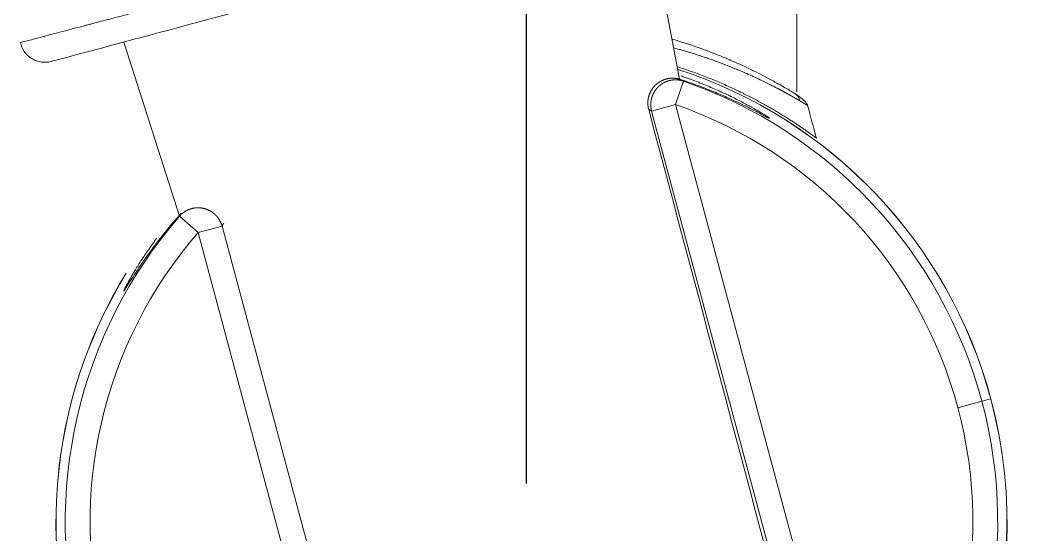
# Model space of a CAD drawing. Header units: millimetres. Extents: x 17284 to 19660, y -6011 to -2651.
# Drawn here: x 19116.08 to 19156.8, y -4059.66 to -4039.2 of the extents above; entities that cross this region are included whole.
import ezdxf

# ---------------------------------------------------------------- set-up
doc = ezdxf.new("R2010")
doc.units = ezdxf.units.MM
doc.linetypes.add('CENTERX2', pattern=[101.6, 63.5, -12.7, 12.7, -12.7])
doc.layers.add('CENTER', color=1, linetype='CENTERX2')

# ---------------------------------------------------------------- blocks, each defined once
blk = doc.blocks.new('1')
at = {"linetype": 'Continuous', "lineweight": 18, "extrusion": (0, 0, -1)}
for p, q in [((20783.685, -5063.271), (20782.342, -5056.219)), ((20782.571, -5064.533), (20790.107, -5092.66)), ((20764.517, -5069.371), (20763.772, -5068.723)), ((20764.517, -5069.371), (20765.47, -5069.115)), ((20773.007, -5097.242), (20765.47, -5069.115))]:
    blk.add_line(p, q, dxfattribs=at)
at = {"linetype": 'Continuous', "lineweight": 13, "extrusion": (0, 0, -1)}
for p, q in [((20758.394, -5061.584), (20758.381, -5061.588)), ((20783.846, -5063.345), (20783.524, -5064.278)), ((20782.571, -5064.533), (20783.524, -5064.278)), ((20791.06, -5092.405), (20783.524, -5064.278)), ((20764.517, -5069.371), (20772.054, -5097.498)), ((20795.716, -5076.084), (20794.762, -5076.34)), ((20796.071, -5075.989), (20795.716, -5076.084))]:
    blk.add_line(p, q, dxfattribs=at)
at = {"linetype": 'Continuous', "lineweight": 18}
blk.add_line((20763.772, -5068.723), (20761.562, -5061.786), dxfattribs=at)
for radius, start, end in [(18.93, 15, 72.0909), (17.572, 15.0007, 70.9517), (18.559, 139.0485, 195), (18.93, 148.4588, 195), (18.93, 303.6553, 15)]:
    blk.add_arc((20777.789, -5080.888), radius, start, end, dxfattribs=at)
at = {"linetype": 'Continuous', "lineweight": 18, "extrusion": (0, 0, -1)}
for start, end in [(107.9119, 165), (345, 31.5356), (165, 236.3419)]:
    blk.add_arc((-20777.789, -5080.888), 18.927, start, end, dxfattribs=at)
at = {"linetype": 'Continuous', "lineweight": 13}
for radius, start, end in [(18.559, 15, 70.9515), (17.572, 139.0485, 250.9515), (18.559, 319.0485, 15), (17.572, 319.0485, 15.0007)]:
    blk.add_arc((20777.789, -5080.888), radius, start, end, dxfattribs=at)
at = {"linetype": 'Continuous', "lineweight": 18}
for points, knots in [([(20757.447, -5061.81), (20757.447, -5061.81), (20757.447, -5061.81), (20757.451, -5061.808), (20757.567, -5061.778), (20758.05, -5061.65), (20758.829, -5061.444), (20759.538, -5061.257), (20759.988, -5061.138), (20760.089, -5061.111), (20760.298, -5061.056), (20760.677, -5060.956), (20761.491, -5060.741), (20762.807, -5060.394), (20764.6, -5059.92), (20765.918, -5059.573), (20766.603, -5059.392)], [0, 0, 0, 0, 0.004005, 0.004005, 0.128505, 0.253004, 0.377503, 0.502003, 0.502003, 0.517565, 0.533127, 0.564252, 0.626502, 0.751001, 0.875501, 1, 1, 1, 1]), ([(20767.337, -5060.239), (20764.695, -5060.947), (20762.501, -5061.535), (20759.49, -5062.342), (20758.668, -5062.562), (20758.669, -5062.562), (20758.669, -5062.562), (20758.669, -5062.562)], [0, 0, 0, 0, 0.499801, 0.499801, 0.999603, 0.999603, 1, 1, 1, 1]), ([(20757.446, -5061.804), (20757.474, -5061.935), (20757.549, -5062.116), (20757.722, -5062.324), (20757.889, -5062.454), (20758.081, -5062.546), (20758.344, -5062.608), (20758.539, -5062.595), (20758.669, -5062.562)], [0, 0, 0, 0, 0.238587, 0.367801, 0.5, 0.632199, 0.761414, 1, 1, 1, 1]), ([(20783.397, -5061.676), (20783.522, -5061.713), (20783.645, -5061.75), (20784.126, -5061.9), (20784.47, -5062.019), (20784.96, -5062.203), (20785.12, -5062.265), (20785.353, -5062.359), (20785.468, -5062.406), (20785.6, -5062.462), (20785.665, -5062.489), (20785.698, -5062.503), (20785.714, -5062.51), (20785.722, -5062.514), (20785.726, -5062.516), (20785.728, -5062.516), (20785.729, -5062.517), (20785.73, -5062.517), (20785.73, -5062.517), (20785.73, -5062.517), (20785.73, -5062.517), (20785.73, -5062.517), (20785.893, -5062.588), (20786.203, -5062.727), (20786.625, -5062.929), (20787.002, -5063.12), (20787.337, -5063.298), (20787.631, -5063.461), (20787.884, -5063.607), (20788.098, -5063.733), (20788.215, -5063.804), (20788.266, -5063.836)], [0, 0, 0, 0, 0.053104, 0.053104, 0.21092, 0.21092, 0.289828, 0.289828, 0.329282, 0.349009, 0.358873, 0.363804, 0.36627, 0.367503, 0.36812, 0.368428, 0.368582, 0.368659, 0.368698, 0.368717, 0.368717, 0.368736, 0.368736, 0.447644, 0.526552, 0.60546, 0.684368, 0.763276, 0.842184, 0.921092, 1, 1, 1, 1]), ([(20789.128, -5065.61), (20789.128, -5065.61), (20789.124, -5065.607), (20789.104, -5065.592), (20789.072, -5065.568), (20789.028, -5065.536), (20788.971, -5065.494), (20788.903, -5065.445), (20788.822, -5065.388), (20788.731, -5065.323), (20788.628, -5065.251), (20788.534, -5065.186), (20788.473, -5065.145), (20788.447, -5065.127), (20788.442, -5065.123), (20788.431, -5065.116), (20788.415, -5065.106), (20788.356, -5065.066), (20788.256, -5064.999), (20788.113, -5064.906), (20787.961, -5064.809), (20787.802, -5064.709), (20787.634, -5064.606), (20787.458, -5064.501), (20787.274, -5064.394), (20787.083, -5064.286), (20786.884, -5064.176), (20786.678, -5064.065), (20786.464, -5063.954), (20786.28, -5063.861), (20786.157, -5063.801), (20786.109, -5063.777), (20786.09, -5063.768), (20786.08, -5063.763), (20786.052, -5063.749), (20785.955, -5063.703), (20785.779, -5063.62), (20785.539, -5063.511), (20785.292, -5063.403), (20785.04, -5063.297), (20784.782, -5063.193), (20784.43, -5063.057), (20784.046, -5062.918), (20783.743, -5062.817), (20783.627, -5062.779)], [0, 0, 0, 0, 0.028849, 0.058986, 0.089124, 0.119261, 0.149399, 0.179536, 0.209674, 0.239812, 0.269949, 0.300087, 0.315155, 0.315155, 0.318922, 0.318922, 0.32269, 0.330224, 0.360362, 0.390499, 0.420637, 0.450774, 0.480912, 0.511049, 0.541187, 0.571324, 0.601462, 0.631599, 0.661737, 0.691874, 0.706943, 0.71071, 0.71071, 0.714477, 0.714477, 0.722012, 0.752149, 0.782287, 0.812424, 0.842562, 0.872699, 0.902837, 0.963112, 1, 1, 1, 1]), ([(20782.455, -5064.468), (20782.454, -5064.465), (20782.452, -5064.458), (20782.449, -5064.449), (20782.447, -5064.439), (20782.445, -5064.429), (20782.443, -5064.419), (20782.441, -5064.409), (20782.439, -5064.399), (20782.437, -5064.389), (20782.435, -5064.379), (20782.433, -5064.368), (20782.432, -5064.358), (20782.43, -5064.348), (20782.429, -5064.338), (20782.428, -5064.328), (20782.427, -5064.317), (20782.426, -5064.307), (20782.425, -5064.297), (20782.424, -5064.286), (20782.423, -5064.276), (20782.422, -5064.265), (20782.422, -5064.255), (20782.422, -5064.245), (20782.421, -5064.234), (20782.421, -5064.224), (20782.421, -5064.213), (20782.421, -5064.203), (20782.421, -5064.192), (20782.422, -5064.182), (20782.422, -5064.171), (20782.423, -5064.16), (20782.423, -5064.15), (20782.424, -5064.139), (20782.425, -5064.129), (20782.426, -5064.118), (20782.427, -5064.107), (20782.428, -5064.097), (20782.429, -5064.086), (20782.431, -5064.076), (20782.432, -5064.065), (20782.434, -5064.054), (20782.436, -5064.044), (20782.438, -5064.033), (20782.44, -5064.023), (20782.442, -5064.012), (20782.444, -5064.001), (20782.447, -5063.991), (20782.449, -5063.98), (20782.452, -5063.97), (20782.454, -5063.959), (20782.457, -5063.949), (20782.46, -5063.938), (20782.463, -5063.928), (20782.467, -5063.917), (20782.47, -5063.907), (20782.473, -5063.896), (20782.477, -5063.886), (20782.481, -5063.876), (20782.485, -5063.865), (20782.488, -5063.855), (20782.493, -5063.845), (20782.497, -5063.835), (20782.501, -5063.824), (20782.505, -5063.814), (20782.51, -5063.804), (20782.515, -5063.794), (20782.519, -5063.784), (20782.524, -5063.774), (20782.529, -5063.764), (20782.535, -5063.754), (20782.54, -5063.744), (20782.545, -5063.734), (20782.551, -5063.724), (20782.556, -5063.715), (20782.562, -5063.705), (20782.568, -5063.695), (20782.574, -5063.686), (20782.58, -5063.676), (20782.586, -5063.667), (20782.593, -5063.657), (20782.599, -5063.648), (20782.606, -5063.639), (20782.612, -5063.629), (20782.619, -5063.62), (20782.626, -5063.611), (20782.633, -5063.602), (20782.64, -5063.593), (20782.648, -5063.584), (20782.655, -5063.575), (20782.662, -5063.567), (20782.67, -5063.558), (20782.678, -5063.549), (20782.686, -5063.541), (20782.693, -5063.532), (20782.701, -5063.524), (20782.71, -5063.516), (20782.718, -5063.508), (20782.726, -5063.5), (20782.735, -5063.492), (20782.743, -5063.484), (20782.752, -5063.476), (20782.761, -5063.468), (20782.77, -5063.46), (20782.779, -5063.453), (20782.788, -5063.445), (20782.797, -5063.438), (20782.806, -5063.431), (20782.816, -5063.424), (20782.825, -5063.417), (20782.835, -5063.41), (20782.844, -5063.403), (20782.854, -5063.396), (20782.864, -5063.39), (20782.874, -5063.383), (20782.884, -5063.377), (20782.894, -5063.37), (20782.904, -5063.364), (20782.915, -5063.358), (20782.925, -5063.352), (20782.936, -5063.347), (20782.946, -5063.341), (20782.957, -5063.335), (20782.967, -5063.33), (20782.978, -5063.324), (20782.989, -5063.319), (20783, -5063.314), (20783.011, -5063.309), (20783.022, -5063.304), (20783.033, -5063.3), (20783.045, -5063.295), (20783.056, -5063.291), (20783.067, -5063.287), (20783.079, -5063.282), (20783.09, -5063.278), (20783.102, -5063.275), (20783.114, -5063.271), (20783.125, -5063.267), (20783.137, -5063.264), (20783.149, -5063.26), (20783.161, -5063.257), (20783.173, -5063.254), (20783.185, -5063.251), (20783.197, -5063.249), (20783.209, -5063.246), (20783.221, -5063.244), (20783.233, -5063.241), (20783.246, -5063.239), (20783.258, -5063.237), (20783.27, -5063.236), (20783.283, -5063.234), (20783.295, -5063.232), (20783.307, -5063.231), (20783.32, -5063.23), (20783.332, -5063.229), (20783.345, -5063.228), (20783.357, -5063.227), (20783.37, -5063.227), (20783.382, -5063.226), (20783.395, -5063.226), (20783.408, -5063.226), (20783.42, -5063.226), (20783.433, -5063.226), (20783.446, -5063.226), (20783.458, -5063.227), (20783.471, -5063.228), (20783.484, -5063.229), (20783.496, -5063.23), (20783.509, -5063.231), (20783.522, -5063.232), (20783.534, -5063.234), (20783.547, -5063.236), (20783.56, -5063.237), (20783.572, -5063.24), (20783.585, -5063.242), (20783.598, -5063.244), (20783.61, -5063.247), (20783.623, -5063.249), (20783.636, -5063.252), (20783.648, -5063.255), (20783.661, -5063.259), (20783.673, -5063.262), (20783.686, -5063.266), (20783.698, -5063.269), (20783.71, -5063.273), (20783.719, -5063.276), (20783.723, -5063.277)], [0, 0, 0, 0, 0.004759, 0.009526, 0.0143, 0.019081, 0.02387, 0.028665, 0.033468, 0.038279, 0.043096, 0.047921, 0.052753, 0.057592, 0.062439, 0.067293, 0.072154, 0.077022, 0.081898, 0.086781, 0.091671, 0.096568, 0.101473, 0.106385, 0.111305, 0.116232, 0.121166, 0.126107, 0.131055, 0.136011, 0.140975, 0.145945, 0.150923, 0.155908, 0.1609, 0.1659, 0.170907, 0.175922, 0.180943, 0.185972, 0.191009, 0.196052, 0.201104, 0.206162, 0.211228, 0.216301, 0.221381, 0.226469, 0.231564, 0.236666, 0.241776, 0.246893, 0.252018, 0.25715, 0.262289, 0.267435, 0.272589, 0.27775, 0.282919, 0.288095, 0.293279, 0.298469, 0.303668, 0.308873, 0.314086, 0.319306, 0.324534, 0.329769, 0.335012, 0.340262, 0.345519, 0.350784, 0.356056, 0.361335, 0.366622, 0.371916, 0.377218, 0.382527, 0.387844, 0.393168, 0.398499, 0.403838, 0.409184, 0.414538, 0.419899, 0.425268, 0.430644, 0.436027, 0.441418, 0.446816, 0.452222, 0.457635, 0.463056, 0.468484, 0.47392, 0.479363, 0.484813, 0.490271, 0.495737, 0.50121, 0.50669, 0.512178, 0.517673, 0.523176, 0.528686, 0.534204, 0.539729, 0.545262, 0.550802, 0.55635, 0.561905, 0.567468, 0.573038, 0.578615, 0.584201, 0.589793, 0.595393, 0.601001, 0.606616, 0.612239, 0.617869, 0.623507, 0.629152, 0.634805, 0.640465, 0.646133, 0.651808, 0.657491, 0.663181, 0.668879, 0.674584, 0.680297, 0.686018, 0.691746, 0.697481, 0.703224, 0.708975, 0.714733, 0.720499, 0.726272, 0.732053, 0.737841, 0.743637, 0.74944, 0.755251, 0.761069, 0.766895, 0.772729, 0.77857, 0.784419, 0.790275, 0.796139, 0.80201, 0.807889, 0.813775, 0.819669, 0.825571, 0.83148, 0.837396, 0.84332, 0.849252, 0.855191, 0.861138, 0.867093, 0.873055, 0.879024, 0.885001, 0.890986, 0.896978, 0.902978, 0.908985, 0.915, 0.921022, 0.927052, 0.933089, 0.939134, 0.945187, 0.951247, 0.957315, 0.96339, 0.969473, 0.975563, 0.981661, 0.987767, 0.993879, 1, 1, 1, 1]), ([(20783.846, -5063.345), (20783.843, -5063.343), (20783.836, -5063.341), (20783.827, -5063.338), (20783.817, -5063.335), (20783.807, -5063.332), (20783.797, -5063.329), (20783.788, -5063.326), (20783.778, -5063.324), (20783.768, -5063.321), (20783.758, -5063.319), (20783.748, -5063.316), (20783.738, -5063.314), (20783.728, -5063.312), (20783.719, -5063.31), (20783.709, -5063.308), (20783.699, -5063.306), (20783.689, -5063.304), (20783.679, -5063.303), (20783.669, -5063.301), (20783.659, -5063.3), (20783.649, -5063.299), (20783.639, -5063.297), (20783.629, -5063.296), (20783.619, -5063.295), (20783.609, -5063.294), (20783.599, -5063.294), (20783.589, -5063.293), (20783.579, -5063.292), (20783.569, -5063.292), (20783.559, -5063.291), (20783.55, -5063.291), (20783.54, -5063.291), (20783.53, -5063.291), (20783.52, -5063.291), (20783.51, -5063.291), (20783.5, -5063.291), (20783.49, -5063.291), (20783.48, -5063.292), (20783.47, -5063.292), (20783.461, -5063.293), (20783.451, -5063.293), (20783.441, -5063.294), (20783.431, -5063.295), (20783.421, -5063.296), (20783.412, -5063.297), (20783.402, -5063.298), (20783.392, -5063.3), (20783.382, -5063.301), (20783.373, -5063.302), (20783.363, -5063.304), (20783.354, -5063.306), (20783.344, -5063.307), (20783.334, -5063.309), (20783.325, -5063.311), (20783.315, -5063.313), (20783.306, -5063.315), (20783.297, -5063.317), (20783.287, -5063.32), (20783.278, -5063.322), (20783.268, -5063.325), (20783.259, -5063.327), (20783.25, -5063.33), (20783.241, -5063.333), (20783.231, -5063.335), (20783.222, -5063.338), (20783.213, -5063.341), (20783.204, -5063.344), (20783.195, -5063.347), (20783.186, -5063.351), (20783.177, -5063.354), (20783.168, -5063.357), (20783.159, -5063.361), (20783.15, -5063.365), (20783.142, -5063.368), (20783.133, -5063.372), (20783.124, -5063.376), (20783.115, -5063.38), (20783.107, -5063.384), (20783.098, -5063.388), (20783.09, -5063.392), (20783.081, -5063.396), (20783.073, -5063.4), (20783.065, -5063.405), (20783.056, -5063.409), (20783.048, -5063.414), (20783.04, -5063.418), (20783.032, -5063.423), (20783.023, -5063.428), (20783.015, -5063.432), (20783.007, -5063.437), (20782.999, -5063.442), (20782.992, -5063.447), (20782.984, -5063.452), (20782.976, -5063.457), (20782.968, -5063.463), (20782.961, -5063.468), (20782.953, -5063.473), (20782.945, -5063.479), (20782.938, -5063.484), (20782.931, -5063.49), (20782.923, -5063.495), (20782.916, -5063.501), (20782.909, -5063.507), (20782.901, -5063.513), (20782.894, -5063.518), (20782.887, -5063.524), (20782.88, -5063.53), (20782.873, -5063.536), (20782.866, -5063.542), (20782.86, -5063.549), (20782.853, -5063.555), (20782.846, -5063.561), (20782.84, -5063.567), (20782.833, -5063.574), (20782.827, -5063.58), (20782.82, -5063.587), (20782.814, -5063.593), (20782.808, -5063.6), (20782.801, -5063.606), (20782.795, -5063.613), (20782.789, -5063.62), (20782.783, -5063.627), (20782.777, -5063.633), (20782.771, -5063.64), (20782.765, -5063.647), (20782.76, -5063.654), (20782.754, -5063.661), (20782.748, -5063.668), (20782.743, -5063.675), (20782.738, -5063.682), (20782.732, -5063.69), (20782.727, -5063.697), (20782.722, -5063.704), (20782.716, -5063.711), (20782.711, -5063.719), (20782.706, -5063.726), (20782.701, -5063.734), (20782.696, -5063.741), (20782.692, -5063.748), (20782.687, -5063.756), (20782.682, -5063.764), (20782.678, -5063.771), (20782.673, -5063.779), (20782.669, -5063.786), (20782.664, -5063.794), (20782.66, -5063.802), (20782.656, -5063.81), (20782.652, -5063.817), (20782.648, -5063.825), (20782.644, -5063.833), (20782.64, -5063.841), (20782.636, -5063.849), (20782.632, -5063.857), (20782.628, -5063.864), (20782.625, -5063.872), (20782.621, -5063.88), (20782.618, -5063.888), (20782.614, -5063.896), (20782.611, -5063.904), (20782.608, -5063.912), (20782.605, -5063.921), (20782.601, -5063.929), (20782.598, -5063.937), (20782.595, -5063.945), (20782.593, -5063.953), (20782.59, -5063.961), (20782.587, -5063.969), (20782.584, -5063.978), (20782.582, -5063.986), (20782.579, -5063.994), (20782.577, -5064.002), (20782.574, -5064.01), (20782.572, -5064.019), (20782.57, -5064.027), (20782.568, -5064.035), (20782.566, -5064.044), (20782.564, -5064.052), (20782.562, -5064.06), (20782.56, -5064.068), (20782.558, -5064.077), (20782.557, -5064.085), (20782.555, -5064.093), (20782.553, -5064.102), (20782.552, -5064.11), (20782.551, -5064.118), (20782.549, -5064.127), (20782.548, -5064.135), (20782.547, -5064.143), (20782.546, -5064.152), (20782.545, -5064.16), (20782.544, -5064.168), (20782.543, -5064.177), (20782.542, -5064.185), (20782.541, -5064.193), (20782.54, -5064.202), (20782.54, -5064.21), (20782.539, -5064.218), (20782.539, -5064.227), (20782.538, -5064.235), (20782.538, -5064.243), (20782.538, -5064.252), (20782.538, -5064.26), (20782.538, -5064.268), (20782.537, -5064.276), (20782.537, -5064.285), (20782.538, -5064.293), (20782.538, -5064.301), (20782.538, -5064.309), (20782.538, -5064.318), (20782.539, -5064.326), (20782.539, -5064.334), (20782.539, -5064.342), (20782.54, -5064.35), (20782.541, -5064.359), (20782.541, -5064.367), (20782.542, -5064.375), (20782.543, -5064.383), (20782.544, -5064.391), (20782.545, -5064.399), (20782.546, -5064.407), (20782.547, -5064.415), (20782.548, -5064.423), (20782.549, -5064.431), (20782.551, -5064.439), (20782.552, -5064.447), (20782.553, -5064.455), (20782.555, -5064.463), (20782.556, -5064.471), (20782.558, -5064.479), (20782.56, -5064.486), (20782.561, -5064.494), (20782.563, -5064.502), (20782.565, -5064.51), (20782.567, -5064.518), (20782.569, -5064.525), (20782.57, -5064.531), (20782.571, -5064.533)], [0, 0, 0, 0, 0.00479, 0.009576, 0.014357, 0.019134, 0.023906, 0.028673, 0.033436, 0.038194, 0.042947, 0.047696, 0.05244, 0.05718, 0.061915, 0.066645, 0.071371, 0.076092, 0.080809, 0.085521, 0.090228, 0.094931, 0.099629, 0.104323, 0.109012, 0.113696, 0.118376, 0.123051, 0.127722, 0.132388, 0.137049, 0.141705, 0.146358, 0.151005, 0.155648, 0.160286, 0.16492, 0.169549, 0.174173, 0.178793, 0.183408, 0.188019, 0.192625, 0.197226, 0.201823, 0.206415, 0.211002, 0.215585, 0.220164, 0.224737, 0.229306, 0.233871, 0.238431, 0.242986, 0.247537, 0.252083, 0.256624, 0.261161, 0.265694, 0.270221, 0.274744, 0.279263, 0.283777, 0.288286, 0.292791, 0.297291, 0.301786, 0.306277, 0.310763, 0.315245, 0.319722, 0.324195, 0.328662, 0.333126, 0.337584, 0.342039, 0.346488, 0.350933, 0.355373, 0.359809, 0.36424, 0.368667, 0.373089, 0.377506, 0.381919, 0.386327, 0.390731, 0.39513, 0.399525, 0.403915, 0.4083, 0.412681, 0.417057, 0.421428, 0.425796, 0.430158, 0.434516, 0.438869, 0.443218, 0.447562, 0.451902, 0.456237, 0.460567, 0.464893, 0.469214, 0.473531, 0.477843, 0.482151, 0.486454, 0.490753, 0.495047, 0.499336, 0.503621, 0.507901, 0.512177, 0.516448, 0.520715, 0.524977, 0.529234, 0.533487, 0.537736, 0.54198, 0.546219, 0.550454, 0.554684, 0.55891, 0.563131, 0.567348, 0.57156, 0.575767, 0.57997, 0.584169, 0.588363, 0.592552, 0.596737, 0.600917, 0.605093, 0.609265, 0.613431, 0.617594, 0.621751, 0.625904, 0.630053, 0.634197, 0.638337, 0.642472, 0.646603, 0.650729, 0.65485, 0.658967, 0.66308, 0.667188, 0.671291, 0.67539, 0.679485, 0.683575, 0.68766, 0.691741, 0.695818, 0.69989, 0.703957, 0.70802, 0.712079, 0.716133, 0.720182, 0.724227, 0.728267, 0.732303, 0.736335, 0.740362, 0.744384, 0.748403, 0.752416, 0.756425, 0.76043, 0.76443, 0.768425, 0.772416, 0.776403, 0.780385, 0.784363, 0.788336, 0.792305, 0.796269, 0.800229, 0.804184, 0.808135, 0.812082, 0.816023, 0.819961, 0.823894, 0.827822, 0.831746, 0.835666, 0.839581, 0.843492, 0.847398, 0.8513, 0.855197, 0.85909, 0.862978, 0.866862, 0.870741, 0.874616, 0.878487, 0.882353, 0.886215, 0.890072, 0.893925, 0.897773, 0.901617, 0.905456, 0.909291, 0.913122, 0.916948, 0.92077, 0.924587, 0.9284, 0.932208, 0.936012, 0.939811, 0.943606, 0.947397, 0.951183, 0.954965, 0.958742, 0.962515, 0.966283, 0.970047, 0.973807, 0.977562, 0.981313, 0.985059, 0.988801, 0.992538, 0.996271, 1, 1, 1, 1]), ([(20788.266, -5063.836), (20788.318, -5063.868), (20788.388, -5063.932), (20788.45, -5064.042), (20788.47, -5064.101), (20788.477, -5064.131)], [0, 0, 0, 0, 0.500107, 0.75016, 1, 1, 1, 1]), ([(20763.845, -5068.604), (20763.673, -5068.796), (20763.513, -5068.982), (20763.217, -5069.339), (20763.08, -5069.51), (20762.827, -5069.837), (20762.711, -5069.992), (20762.498, -5070.285), (20762.402, -5070.422), (20762.225, -5070.678), (20762.146, -5070.796), (20762.003, -5071.012), (20761.876, -5071.208), (20761.779, -5071.361), (20761.716, -5071.46), (20761.687, -5071.506), (20761.658, -5071.552), (20761.645, -5071.573), (20761.638, -5071.583), (20761.635, -5071.588), (20761.634, -5071.59), (20761.633, -5071.591), (20761.632, -5071.592), (20761.632, -5071.592), (20761.632, -5071.592), (20761.632, -5071.592), (20761.632, -5071.593), (20761.632, -5071.593), (20761.603, -5071.639), (20761.559, -5071.704), (20761.54, -5071.722), (20761.567, -5071.658), (20761.64, -5071.515), (20761.721, -5071.366), (20761.82, -5071.192), (20761.878, -5071.092), (20762.012, -5070.867), (20762.089, -5070.742), (20762.219, -5070.537), (20762.266, -5070.466), (20762.339, -5070.355), (20762.376, -5070.298), (20762.422, -5070.23), (20762.445, -5070.195), (20762.457, -5070.178), (20762.463, -5070.169), (20762.466, -5070.165), (20762.467, -5070.163), (20762.468, -5070.162), (20762.468, -5070.161), (20762.469, -5070.161), (20762.469, -5070.161), (20762.469, -5070.161), (20762.469, -5070.161), (20762.566, -5070.018), (20762.693, -5069.836), (20762.831, -5069.647), (20762.858, -5069.611)], [0, 0, 0, 0, 0.058008, 0.058008, 0.116016, 0.116016, 0.174024, 0.174024, 0.232032, 0.232032, 0.29004, 0.29004, 0.348048, 0.406056, 0.406056, 0.43506, 0.449562, 0.456813, 0.460439, 0.462251, 0.463158, 0.463611, 0.463837, 0.463951, 0.464007, 0.464036, 0.464036, 0.464064, 0.464064, 0.522072, 0.58008, 0.638088, 0.696096, 0.754104, 0.754104, 0.812112, 0.812112, 0.87012, 0.87012, 0.899124, 0.899124, 0.913626, 0.920877, 0.924503, 0.926315, 0.927222, 0.927675, 0.927902, 0.928015, 0.928072, 0.9281, 0.928114, 0.928114, 0.928128, 0.928128, 0.986136, 1, 1, 1, 1]), ([(20765.47, -5069.115), (20765.469, -5069.112), (20765.468, -5069.105), (20765.465, -5069.096), (20765.462, -5069.086), (20765.459, -5069.076), (20765.456, -5069.066), (20765.452, -5069.057), (20765.449, -5069.047), (20765.446, -5069.037), (20765.442, -5069.027), (20765.439, -5069.018), (20765.435, -5069.008), (20765.431, -5068.999), (20765.427, -5068.989), (20765.423, -5068.979), (20765.419, -5068.97), (20765.414, -5068.961), (20765.41, -5068.951), (20765.406, -5068.942), (20765.401, -5068.932), (20765.396, -5068.923), (20765.391, -5068.914), (20765.386, -5068.904), (20765.381, -5068.895), (20765.376, -5068.886), (20765.371, -5068.877), (20765.366, -5068.868), (20765.36, -5068.859), (20765.355, -5068.85), (20765.349, -5068.841), (20765.343, -5068.832), (20765.337, -5068.823), (20765.331, -5068.814), (20765.325, -5068.805), (20765.319, -5068.796), (20765.313, -5068.788), (20765.307, -5068.779), (20765.3, -5068.771), (20765.293, -5068.762), (20765.287, -5068.754), (20765.28, -5068.745), (20765.273, -5068.737), (20765.266, -5068.729), (20765.259, -5068.721), (20765.252, -5068.712), (20765.245, -5068.704), (20765.237, -5068.696), (20765.23, -5068.689), (20765.222, -5068.681), (20765.214, -5068.673), (20765.207, -5068.665), (20765.199, -5068.658), (20765.191, -5068.65), (20765.183, -5068.643), (20765.175, -5068.635), (20765.166, -5068.628), (20765.158, -5068.621), (20765.149, -5068.614), (20765.141, -5068.607), (20765.132, -5068.6), (20765.124, -5068.593), (20765.115, -5068.586), (20765.106, -5068.579), (20765.097, -5068.573), (20765.088, -5068.566), (20765.079, -5068.56), (20765.069, -5068.553), (20765.06, -5068.547), (20765.051, -5068.541), (20765.041, -5068.535), (20765.032, -5068.529), (20765.022, -5068.523), (20765.012, -5068.518), (20765.003, -5068.512), (20764.993, -5068.507), (20764.983, -5068.501), (20764.973, -5068.496), (20764.963, -5068.491), (20764.952, -5068.486), (20764.942, -5068.481), (20764.932, -5068.476), (20764.921, -5068.471), (20764.911, -5068.466), (20764.9, -5068.462), (20764.89, -5068.457), (20764.879, -5068.453), (20764.868, -5068.449), (20764.858, -5068.445), (20764.847, -5068.441), (20764.836, -5068.437), (20764.825, -5068.434), (20764.814, -5068.43), (20764.803, -5068.427), (20764.792, -5068.423), (20764.781, -5068.42), (20764.769, -5068.417), (20764.758, -5068.414), (20764.747, -5068.411), (20764.735, -5068.409), (20764.724, -5068.406), (20764.712, -5068.404), (20764.701, -5068.401), (20764.689, -5068.399), (20764.678, -5068.397), (20764.666, -5068.395), (20764.654, -5068.394), (20764.643, -5068.392), (20764.631, -5068.391), (20764.619, -5068.389), (20764.607, -5068.388), (20764.596, -5068.387), (20764.584, -5068.386), (20764.572, -5068.386), (20764.56, -5068.385), (20764.548, -5068.385), (20764.536, -5068.384), (20764.524, -5068.384), (20764.512, -5068.384), (20764.5, -5068.384), (20764.488, -5068.384), (20764.476, -5068.385), (20764.464, -5068.385), (20764.452, -5068.386), (20764.44, -5068.387), (20764.428, -5068.388), (20764.416, -5068.389), (20764.404, -5068.39), (20764.392, -5068.392), (20764.379, -5068.394), (20764.367, -5068.395), (20764.355, -5068.397), (20764.343, -5068.399), (20764.331, -5068.402), (20764.319, -5068.404), (20764.307, -5068.406), (20764.295, -5068.409), (20764.283, -5068.412), (20764.271, -5068.415), (20764.259, -5068.418), (20764.248, -5068.421), (20764.236, -5068.425), (20764.224, -5068.428), (20764.212, -5068.432), (20764.2, -5068.436), (20764.189, -5068.44), (20764.177, -5068.444), (20764.165, -5068.449), (20764.154, -5068.453), (20764.142, -5068.458), (20764.13, -5068.463), (20764.119, -5068.468), (20764.107, -5068.473), (20764.096, -5068.478), (20764.085, -5068.483), (20764.073, -5068.489), (20764.062, -5068.495), (20764.051, -5068.501), (20764.04, -5068.507), (20764.029, -5068.513), (20764.018, -5068.519), (20764.007, -5068.526), (20763.996, -5068.532), (20763.986, -5068.539), (20763.975, -5068.546), (20763.964, -5068.553), (20763.954, -5068.56), (20763.943, -5068.567), (20763.933, -5068.575), (20763.923, -5068.583), (20763.912, -5068.59), (20763.902, -5068.598), (20763.892, -5068.606), (20763.882, -5068.615), (20763.873, -5068.623), (20763.863, -5068.631), (20763.853, -5068.64), (20763.844, -5068.649), (20763.834, -5068.658), (20763.825, -5068.667), (20763.816, -5068.676), (20763.807, -5068.685), (20763.798, -5068.694), (20763.789, -5068.704), (20763.78, -5068.714), (20763.774, -5068.72), (20763.772, -5068.723)], [0, 0, 0, 0, 0.004763, 0.009533, 0.01431, 0.019095, 0.023886, 0.028685, 0.033492, 0.038305, 0.043126, 0.047953, 0.052789, 0.057631, 0.06248, 0.067337, 0.072201, 0.077072, 0.081951, 0.086837, 0.09173, 0.09663, 0.101537, 0.106452, 0.111374, 0.116303, 0.12124, 0.126184, 0.131135, 0.136093, 0.141058, 0.146031, 0.151011, 0.155999, 0.160993, 0.165995, 0.171004, 0.176021, 0.181045, 0.186076, 0.191114, 0.19616, 0.201212, 0.206273, 0.21134, 0.216415, 0.221497, 0.226587, 0.231683, 0.236787, 0.241899, 0.247017, 0.252143, 0.257277, 0.262417, 0.267565, 0.27272, 0.277883, 0.283053, 0.28823, 0.293415, 0.298607, 0.303806, 0.309013, 0.314227, 0.319448, 0.324677, 0.329913, 0.335156, 0.340407, 0.345665, 0.35093, 0.356203, 0.361483, 0.366771, 0.372066, 0.377368, 0.382678, 0.387995, 0.393319, 0.398651, 0.403991, 0.409337, 0.414691, 0.420053, 0.425421, 0.430798, 0.436181, 0.441572, 0.446971, 0.452377, 0.45779, 0.463211, 0.468639, 0.474074, 0.479517, 0.484967, 0.490425, 0.49589, 0.501363, 0.506843, 0.512331, 0.517826, 0.523328, 0.528838, 0.534355, 0.53988, 0.545412, 0.550952, 0.556499, 0.562053, 0.567615, 0.573185, 0.578762, 0.584346, 0.589938, 0.595537, 0.601144, 0.606758, 0.61238, 0.618009, 0.623646, 0.62929, 0.634942, 0.640601, 0.646267, 0.651941, 0.657623, 0.663312, 0.669008, 0.674712, 0.680424, 0.686143, 0.69187, 0.697604, 0.703345, 0.709094, 0.714851, 0.720615, 0.726386, 0.732165, 0.737952, 0.743746, 0.749547, 0.755356, 0.761173, 0.766997, 0.772829, 0.778668, 0.784514, 0.790368, 0.79623, 0.802099, 0.807976, 0.81386, 0.819752, 0.825651, 0.831558, 0.837472, 0.843394, 0.849323, 0.85526, 0.861204, 0.867156, 0.873116, 0.879083, 0.885057, 0.891039, 0.897029, 0.903026, 0.90903, 0.915042, 0.921062, 0.927089, 0.933123, 0.939166, 0.945215, 0.951272, 0.957337, 0.963409, 0.969489, 0.975576, 0.981671, 0.987773, 0.993883, 1, 1, 1, 1])]:
    blk.add_open_spline(points, degree=3, knots=knots, dxfattribs=at)
at = {"linetype": 'Continuous', "lineweight": 13}
for points, knots in [([(20788.477, -5064.131), (20788.475, -5064.13), (20788.47, -5064.127), (20788.463, -5064.123), (20788.456, -5064.119), (20788.449, -5064.115), (20788.442, -5064.11), (20788.434, -5064.106), (20788.427, -5064.102), (20788.419, -5064.097), (20788.412, -5064.093), (20788.404, -5064.088), (20788.396, -5064.084), (20788.388, -5064.079), (20788.381, -5064.074), (20788.372, -5064.07), (20788.364, -5064.065), (20788.356, -5064.06), (20788.348, -5064.055), (20788.339, -5064.05), (20788.331, -5064.045), (20788.322, -5064.04), (20788.314, -5064.035), (20788.305, -5064.03), (20788.296, -5064.025), (20788.287, -5064.02), (20788.278, -5064.015), (20788.269, -5064.009), (20788.26, -5064.004), (20788.25, -5063.999), (20788.241, -5063.993), (20788.231, -5063.988), (20788.222, -5063.982), (20788.212, -5063.977), (20788.202, -5063.971), (20788.192, -5063.966), (20788.182, -5063.96), (20788.172, -5063.954), (20788.162, -5063.948), (20788.152, -5063.943), (20788.141, -5063.937), (20788.131, -5063.931), (20788.12, -5063.925), (20788.109, -5063.919), (20788.099, -5063.913), (20788.088, -5063.907), (20788.077, -5063.9), (20788.066, -5063.894), (20788.054, -5063.888), (20788.043, -5063.882), (20788.032, -5063.875), (20788.02, -5063.869), (20788.009, -5063.862), (20787.997, -5063.856), (20787.985, -5063.849), (20787.973, -5063.843), (20787.961, -5063.836), (20787.949, -5063.83), (20787.937, -5063.823), (20787.925, -5063.816), (20787.912, -5063.809), (20787.9, -5063.802), (20787.887, -5063.796), (20787.874, -5063.789), (20787.862, -5063.782), (20787.849, -5063.775), (20787.836, -5063.768), (20787.822, -5063.76), (20787.809, -5063.753), (20787.796, -5063.746), (20787.782, -5063.739), (20787.769, -5063.732), (20787.755, -5063.724), (20787.741, -5063.717), (20787.728, -5063.709), (20787.714, -5063.702), (20787.699, -5063.695), (20787.685, -5063.687), (20787.671, -5063.679), (20787.657, -5063.672), (20787.642, -5063.664), (20787.627, -5063.656), (20787.613, -5063.649), (20787.598, -5063.641), (20787.583, -5063.633), (20787.568, -5063.625), (20787.5, -5063.589), (20787.371, -5063.523), (20787.171, -5063.422), (20786.947, -5063.313), (20786.7, -5063.196), (20786.427, -5063.073), (20786.206, -5062.977), (20786.047, -5062.91), (20785.958, -5062.872), (20785.861, -5062.832), (20785.754, -5062.789), (20785.637, -5062.742), (20785.51, -5062.693), (20785.373, -5062.64), (20785.226, -5062.585), (20785.067, -5062.528), (20784.897, -5062.467), (20784.715, -5062.405), (20784.521, -5062.34), (20784.357, -5062.287), (20784.228, -5062.246), (20784.141, -5062.219), (20784.053, -5062.192), (20783.966, -5062.166), (20783.879, -5062.14), (20783.792, -5062.115), (20783.706, -5062.091), (20783.62, -5062.067), (20783.536, -5062.044), (20783.481, -5062.029), (20783.455, -5062.022)], [0, 0, 0, 0, 0.003172, 0.00635, 0.009534, 0.012725, 0.015922, 0.019125, 0.022335, 0.025552, 0.028775, 0.032004, 0.03524, 0.038482, 0.041731, 0.044987, 0.048249, 0.051517, 0.054792, 0.058073, 0.061362, 0.064656, 0.067957, 0.071265, 0.07458, 0.077901, 0.081228, 0.084563, 0.087904, 0.091251, 0.094605, 0.097966, 0.101334, 0.104708, 0.108089, 0.111477, 0.114872, 0.118273, 0.121681, 0.125095, 0.128517, 0.131945, 0.13538, 0.138822, 0.14227, 0.145725, 0.149188, 0.152657, 0.156132, 0.159615, 0.163104, 0.166601, 0.170104, 0.173614, 0.177131, 0.180655, 0.184186, 0.187723, 0.191268, 0.194819, 0.198378, 0.201943, 0.205515, 0.209095, 0.212681, 0.216274, 0.219874, 0.223481, 0.227096, 0.230717, 0.234345, 0.23798, 0.241622, 0.245272, 0.248928, 0.252591, 0.256262, 0.259939, 0.263624, 0.267315, 0.271014, 0.27472, 0.278432, 0.282152, 0.28588, 0.289614, 0.293355, 0.336202, 0.381459, 0.429133, 0.479231, 0.531758, 0.58672, 0.600973, 0.616588, 0.633563, 0.651899, 0.671596, 0.692654, 0.715073, 0.738853, 0.763994, 0.790496, 0.818359, 0.847583, 0.878168, 0.890987, 0.903682, 0.916253, 0.928701, 0.941025, 0.953226, 0.965303, 0.977256, 0.989086, 1, 1, 1, 1]), ([(20783.755, -5063.139), (20783.86, -5063.175), (20784.171, -5063.286), (20784.661, -5063.476), (20785.021, -5063.629), (20785.279, -5063.744), (20785.405, -5063.801), (20785.546, -5063.868), (20785.616, -5063.901), (20785.65, -5063.917), (20785.667, -5063.925), (20785.676, -5063.93), (20785.68, -5063.932), (20785.682, -5063.933), (20785.683, -5063.933), (20785.684, -5063.933), (20785.684, -5063.934), (20785.684, -5063.934), (20785.684, -5063.934), (20785.684, -5063.934), (20785.859, -5064.018), (20786.018, -5064.098), (20786.306, -5064.248), (20786.436, -5064.318), (20786.665, -5064.446), (20786.766, -5064.504), (20786.939, -5064.606), (20787.085, -5064.695), (20787.221, -5064.783), (20787.277, -5064.825), (20787.26, -5064.821), (20787.228, -5064.807), (20787.207, -5064.797), (20787.174, -5064.78), (20787.155, -5064.771), (20787.145, -5064.765), (20787.14, -5064.763), (20787.137, -5064.761), (20787.136, -5064.761), (20787.135, -5064.76), (20787.135, -5064.76), (20787.135, -5064.76), (20787.135, -5064.76), (20787.135, -5064.76), (20787.135, -5064.76), (20787.089, -5064.736), (20786.974, -5064.676), (20786.733, -5064.55), (20786.525, -5064.444), (20786.294, -5064.328), (20786.166, -5064.266), (20785.885, -5064.132), (20785.733, -5064.062), (20785.402, -5063.915), (20785.224, -5063.838), (20784.841, -5063.681), (20784.636, -5063.601), (20784.2, -5063.439), (20783.968, -5063.358), (20783.723, -5063.277)], [0, 0, 0, 0, 0.02519, 0.076496, 0.127802, 0.127802, 0.153455, 0.166281, 0.172695, 0.175901, 0.177504, 0.178306, 0.178707, 0.178907, 0.179008, 0.179058, 0.179083, 0.179095, 0.179095, 0.179108, 0.179108, 0.230414, 0.230414, 0.281719, 0.281719, 0.333025, 0.333025, 0.384331, 0.435637, 0.486942, 0.538248, 0.538248, 0.563901, 0.576727, 0.583141, 0.586347, 0.587951, 0.588752, 0.589153, 0.589353, 0.589454, 0.589504, 0.589529, 0.589529, 0.589554, 0.589554, 0.64086, 0.692165, 0.743471, 0.743471, 0.794777, 0.794777, 0.846083, 0.846083, 0.897388, 0.897388, 0.948694, 0.948694, 1, 1, 1, 1]), ([(20788.781, -5064.315), (20788.781, -5064.315), (20788.781, -5064.315), (20788.781, -5064.315), (20788.781, -5064.315), (20788.781, -5064.315), (20788.78, -5064.314), (20788.78, -5064.314), (20788.779, -5064.314), (20788.779, -5064.313), (20788.778, -5064.313), (20788.777, -5064.312), (20788.776, -5064.312), (20788.776, -5064.311), (20788.775, -5064.311), (20788.773, -5064.31), (20788.772, -5064.309), (20788.771, -5064.308), (20788.77, -5064.308), (20788.768, -5064.307), (20788.767, -5064.306), (20788.765, -5064.305), (20788.763, -5064.304), (20788.761, -5064.302), (20788.76, -5064.301), (20788.758, -5064.3), (20788.756, -5064.299), (20788.754, -5064.298), (20788.751, -5064.296), (20788.749, -5064.295), (20788.747, -5064.293), (20788.744, -5064.292), (20788.742, -5064.29), (20788.739, -5064.289), (20788.736, -5064.287), (20788.734, -5064.285), (20788.731, -5064.284), (20788.728, -5064.282), (20788.725, -5064.28), (20788.722, -5064.278), (20788.718, -5064.276), (20788.715, -5064.274), (20788.712, -5064.272), (20788.708, -5064.27), (20788.705, -5064.268), (20788.701, -5064.265), (20788.697, -5064.263), (20788.693, -5064.261), (20788.69, -5064.258), (20788.686, -5064.256), (20788.681, -5064.253), (20788.677, -5064.251), (20788.673, -5064.248), (20788.669, -5064.246), (20788.664, -5064.243), (20788.66, -5064.24), (20788.655, -5064.238), (20788.651, -5064.235), (20788.646, -5064.232), (20788.641, -5064.229), (20788.636, -5064.226), (20788.631, -5064.223), (20788.626, -5064.22), (20788.621, -5064.217), (20788.615, -5064.214), (20788.61, -5064.21), (20788.605, -5064.207), (20788.599, -5064.204), (20788.593, -5064.2), (20788.588, -5064.197), (20788.582, -5064.194), (20788.576, -5064.19), (20788.57, -5064.186), (20788.564, -5064.183), (20788.558, -5064.179), (20788.551, -5064.175), (20788.545, -5064.172), (20788.539, -5064.168), (20788.532, -5064.164), (20788.526, -5064.16), (20788.519, -5064.156), (20788.512, -5064.152), (20788.505, -5064.148), (20788.498, -5064.144), (20788.491, -5064.14), (20788.484, -5064.135), (20788.479, -5064.133), (20788.477, -5064.131)], [0, 0, 0, 0, 0.008449, 0.019949, 0.031455, 0.042966, 0.054484, 0.066007, 0.077537, 0.089072, 0.100614, 0.112162, 0.123716, 0.135276, 0.146843, 0.158416, 0.169996, 0.181582, 0.193175, 0.204774, 0.21638, 0.227993, 0.239613, 0.25124, 0.262873, 0.274514, 0.286161, 0.297816, 0.309478, 0.321147, 0.332823, 0.344507, 0.356198, 0.367897, 0.379603, 0.391316, 0.403037, 0.414766, 0.426503, 0.438247, 0.449999, 0.46176, 0.473528, 0.485304, 0.497088, 0.50888, 0.52068, 0.532489, 0.544306, 0.556131, 0.567964, 0.579806, 0.591657, 0.603516, 0.615383, 0.62726, 0.639145, 0.651038, 0.662941, 0.674852, 0.686772, 0.698702, 0.71064, 0.722587, 0.734544, 0.746509, 0.758484, 0.770469, 0.782462, 0.794465, 0.806477, 0.818499, 0.83053, 0.842571, 0.854622, 0.866682, 0.878752, 0.890832, 0.902922, 0.915021, 0.927131, 0.939251, 0.95138, 0.96352, 0.97567, 0.98783, 1, 1, 1, 1])]:
    blk.add_open_spline(points, degree=3, knots=knots, dxfattribs=at)
for points, degree in [([(20783.723, -5063.277), (20783.764, -5063.3), (20783.805, -5063.322), (20783.846, -5063.345)], 3), ([(20782.571, -5064.533), (20782.455, -5064.468)], 1)]:
    blk.add_open_spline(points, degree=degree, dxfattribs=at)
at = {"linetype": 'Continuous', "lineweight": 18}
for points, degree in [([(20788.782, -5064.317), (20788.733, -5064.132), (20788.266, -5063.836)], 2), ([(20782.455, -5064.468), (20784.971, -5073.928), (20787.486, -5083.386), (20789.998, -5092.842)], 3), ([(20789.128, -5065.61), (20789.013, -5065.178), (20788.897, -5064.747), (20788.781, -5064.315)], 3), ([(20763.772, -5068.723), (20763.796, -5068.683), (20763.82, -5068.644), (20763.845, -5068.604)], 3), ([(20765.538, -5069.001), (20765.47, -5069.115)], 1)]:
    blk.add_open_spline(points, degree=degree, dxfattribs=at)

msp = doc.modelspace()

# ---------------------------------------------------------------- linework, layer by layer
at = {"linetype": 'Continuous', "lineweight": 18}
msp.add_line((19146.983, -3935.635), (19146.983, -4042.039), dxfattribs=at)
at = {"layer": 'CENTER', "ltscale": 0.5}
msp.add_line((19136.222, -4565.632), (19136.222, -3869.358), dxfattribs=at)

# ---------------------------------------------------------------- block references
at = {"color": 6}
msp.add_blockref('1', (-1641.369, 1021.728, 0), dxfattribs=at)

doc.saveas('drawing.dxf')
